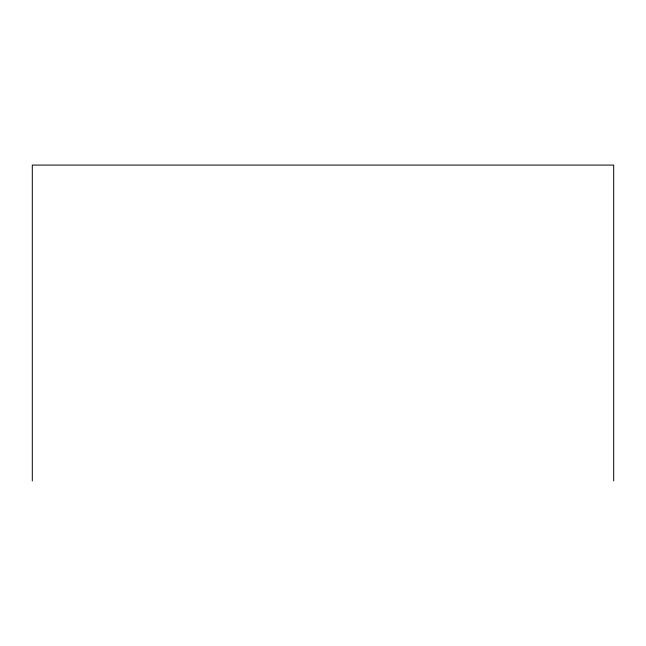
<?xml version="1.0" encoding="UTF-8"?>
<svg xmlns="http://www.w3.org/2000/svg" width="646" height="646" viewBox="0 0 646 646"><rect width="100%" height="100%" fill="white"/><g stroke="black" fill="none" stroke-linecap="round" stroke-linejoin="round"><path stroke-width="0.97" d="M613.7 480.923L613.7 165.077L32.3 165.077L32.3 480.923"/></g></svg>
